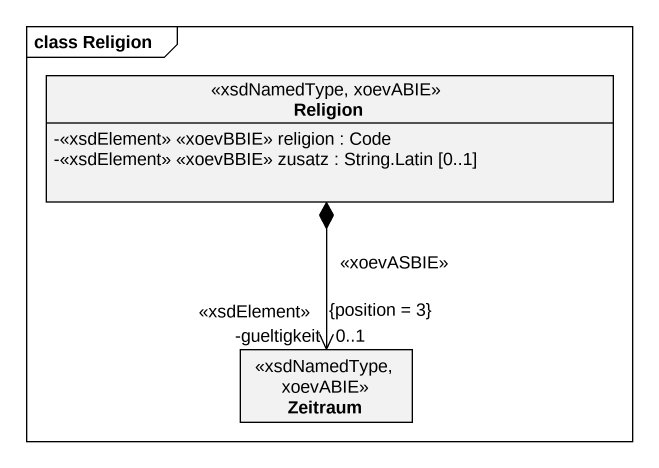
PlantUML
@startuml
mainframe class Religion
hide circle
hide empty members
skinparam classAttributeIconSize 0
class Religion <<xsdNamedType, xoevABIE>> {
  -<<xsdElement>> <<xoevBBIE>> religion : Code
  -<<xsdElement>> <<xoevBBIE>> zusatz : String.Latin [0..1]
}
class Zeitraum <<xsdNamedType, xoevABIE>>
Religion *--> "-gueltigkeit\n<<xsdElement>>\n0..1\n{position = 3}" Zeitraum : <<xoevASBIE>>
@enduml
